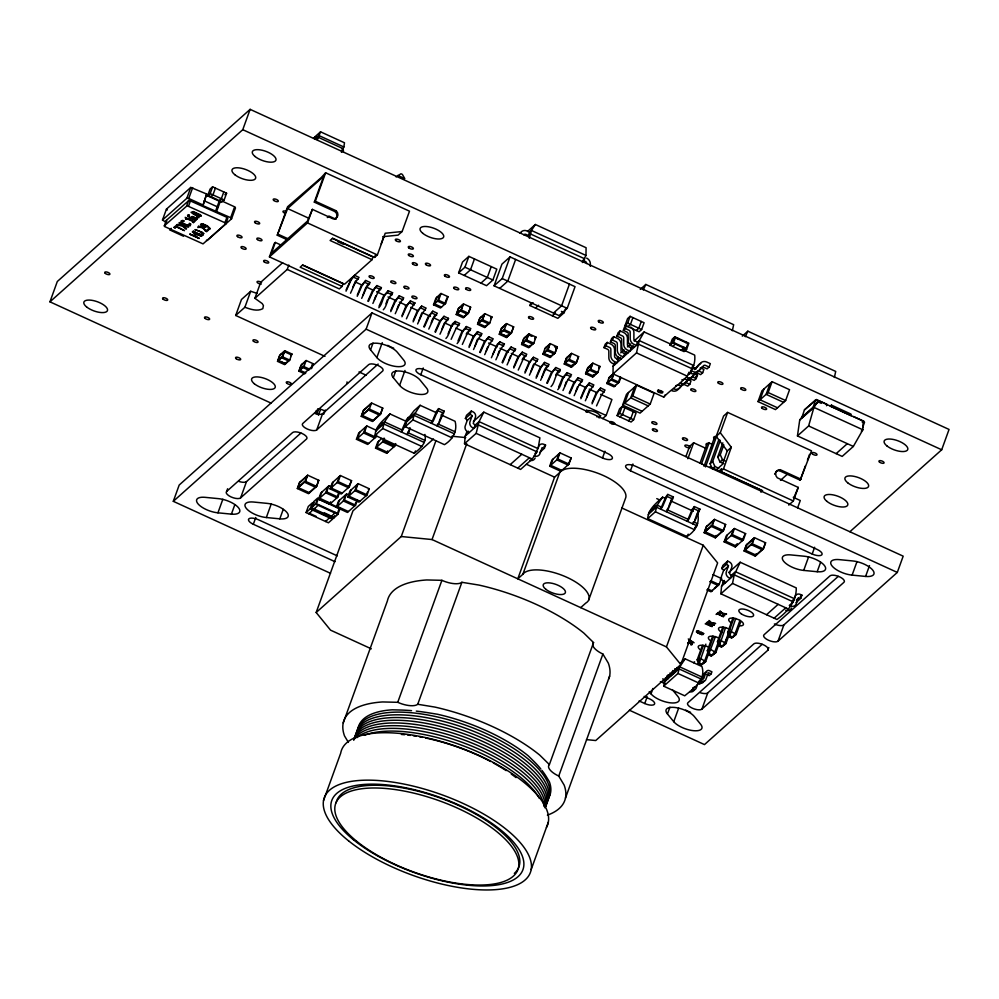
<?xml version="1.0" encoding="UTF-8"?>
<svg xmlns="http://www.w3.org/2000/svg" width="999" height="999" viewBox="0 0 999 999"><rect width="100%" height="100%" fill="white"/><g stroke="black" fill="none" stroke-linecap="round" stroke-linejoin="round"><path stroke-width="1.5" d="M590.359 266.333L590.334 263.274A5.994 5.407 48.2 0 0 587.112 258.354L586.65 258.117M201.124 215.934L200.037 214.51M582.342 262.537L585.963 255.432L586.088 247.727L535.352 224.488L527.522 231.481M614.348 362.774L613.124 366.158L612.999 373.876L663.736 397.115C675.287 384.715 696.952 375.262 694.692 355.107L683.466 349.975M185.727 218.294L186.326 219.28L186.95 218.719L193.182 221.591M703.671 633.503L703.109 634.452M187.7 216.134L188.012 214.71L189.448 215.185M826.535 405.719L827.022 404.37L816.533 399.563L815.596 399.925L804.432 409.89L801.71 418.044L812.874 408.067L818.456 400.649L863.186 421.141L862.849 429.782L853.346 446.441L842.182 456.406L797.452 435.926L799.712 420.055L802.884 415.696M812.874 408.067L815.596 399.925M210.252 228.609L207.205 225.687L201.336 223.913M465.209 436.126L477.909 424.787L536.925 451.81L532.242 459.041L520.604 469.418L464.523 443.731L465.209 436.126L466.358 432.942L468.344 431.168M728.546 572.614L740.172 562.237L796.265 587.924C796.515 601.523 787.374 611.975 776.96 619.492L720.878 593.806L721.565 586.201L724.175 580.419M424.95 434.44C427.01 442.744 420.142 448.776 414.273 453.284L375.075 435.339C375.337 426.086 383.816 419.792 389.947 413.923L406.718 421.603M441.108 414.897L455.094 421.303C457.704 431.068 452.684 439.622 444.468 444.667L405.269 426.71L405.831 422.552L413.948 415.309L420.142 405.294L436.913 412.974M697.552 513.174C700.174 522.939 695.154 531.505 686.937 536.538L647.727 518.593C648.001 509.34 656.468 503.046 662.612 497.165L665.409 498.451M680.556 662.986L685.177 658.865L701.947 666.545C706.206 680.257 693.706 688.311 684.727 695.804L663.698 686.176L664.997 679.982M341.408 152.273L343.868 146.978L344.48 142.782L320.554 131.818L314.785 136.95M209.166 227.972C207.53 228.746 209.49 229.857 210.252 228.596M620.866 377.397L619.093 382.28L614.023 386.813L606.893 383.541L609.103 377.447L636.488 352.897L639.21 340.572L644.155 331.968L670.829 344.18M464.523 443.731L476.161 433.354L479.058 421.615L483.828 412.162L539.91 437.849L538.074 448.638L479.058 421.615L475.087 425.149L473.938 428.334L472.29 427.535A4.908 4.421 48.2 0 1 469.842 422.152L472.165 415.634L470.142 414.235L465.384 418.494L467.407 419.892L465.084 426.411A4.908 4.421 48.2 0 0 467.532 431.793L469.18 432.579M529.32 238.249L531.443 230.469L535.352 224.488M720.878 593.806L732.504 583.428L734.253 574.862L740.172 562.237M732.329 330.731L733.666 324.687L645.816 284.453L640.259 289.41M834.377 377.472L835.713 371.428L747.851 331.193L742.294 336.151M375.075 435.339L382.704 428.521L384.49 421.903L389.947 413.923M405.269 426.71L412.899 419.892L413.948 415.309L454.483 433.878M647.727 518.593L655.369 511.775L657.142 505.144L662.612 497.165M663.698 686.176L677.934 673.463L679.707 666.845L685.177 658.865M317.332 139.798L320.554 131.818M797.452 435.926L808.616 425.961L813.923 407.38L818.456 400.649L817.332 403.234M721.565 586.201L734.253 574.862L793.268 601.885L789.297 605.431L790.983 606.168A4.908 4.421 48.2 0 0 796.066 604.233L798.451 597.739L800.773 598.326L801.922 595.154L800.299 594.405A4.321 3.896 48.2 0 0 794.942 596.89L792.969 602.322L791.695 602.809M341.983 151.523L341.271 150.512M343.406 152.11L343.331 149.95L341.908 148.726M271.116 403.134L49.95 301.835L57.305 281.506L250.125 109.353L949.05 429.445L941.695 449.775L849.924 531.705M166.171 222.402L162.487 220.03L166.421 209.178L190.772 187.437L206.656 194.018L202.922 205.644L230.682 217.67L234.615 206.83L222.028 201.061M164.335 225.824L166.296 220.404L189.073 200.324L227.248 217.495L227.847 218.269L225.799 223.826L203.034 243.881L164.598 226.536L164.335 225.824L187.1 205.744L224.937 222.727L225.799 223.826M162.487 220.03L186.85 198.277L190.772 187.437M186.85 198.277L188.749 198.464L192.682 187.625M186.663 205.881L188.624 200.462M188.574 206.069L190.534 200.649M202.922 205.644L206.656 194.018M207.63 195.854L210.077 189.086L212.612 186.813L226.598 193.219L224.138 200L221.603 202.26L207.63 195.854L210.165 193.594L212.612 186.813M215.409 188.099L212.962 194.867L210.414 197.14M49.95 301.835L242.769 129.683L250.125 109.353M215.497 211.401L219.43 200.562L220.629 200.424M216.708 211.264L220.142 201.786M223.801 191.933L221.341 198.714L218.806 200.974M224.937 222.727L226.91 217.307M206.456 240.247L207.218 240.509L231.581 218.769L235.502 207.917L234.615 206.83M324.975 356.356L235.689 315.459L241.471 299.488L250.674 291.271L257.03 293.356M330.532 573.326L173.302 501.323L179.183 485.052L372.003 312.899L903.183 556.168L897.302 572.427L704.482 744.592L629.407 710.214M235.689 315.459L244.892 307.255L250.674 291.271M302.51 265.122L343.082 283.704L342.095 286.413L339.31 288.911L269.418 256.893L274.325 243.344L275.337 242.445L280.931 245.005M287.05 239.698L277.272 235.215L287.575 206.756L321.079 177.747L325.624 172.777L409.503 211.189L402.135 231.518L398.077 235.14L382.692 236.713M244.892 307.255C250.437 309.265 257.218 311.7 262.812 308.691L263.424 305.544L262.2 303.559L254.907 298.301L260.689 282.33L282.63 262.737M275.337 242.445L271.416 253.284L307.442 221.116L312.375 209.365L333.354 218.968A5.045 4.545 48.2 0 0 336.288 210.839L315.322 201.236L314.31 202.135L335.277 211.738L336.288 210.839M277.272 235.215L287.6 208.554L323.626 176.386L314.31 202.135M314.96 139.061L316.071 138.973L318.681 135.439L343.868 146.978M254.907 298.301L287.237 269.43L288.823 265.072M269.418 256.893L307.48 222.914L312.375 209.365M315.322 201.236L325.624 172.777M217.932 512.812L231.406 514.135A15.659 6.119 19.9 0 0 238.436 507.667A15.659 6.119 19.9 0 0 218.606 498.663L204.882 497.315A15.659 6.119 19.9 0 0 198.039 503.871A15.659 6.119 19.9 0 0 217.932 512.812L222.839 499.263M226.623 491.471L292.595 432.567A7.83 3.059 19.9 0 1 302.11 433.504A7.83 3.059 19.9 0 1 306.568 438.973L240.609 497.877A7.83 3.059 19.9 0 1 231.081 496.94A7.83 3.059 19.9 0 1 226.623 491.471L227.61 488.761M277.51 361.351L279.708 355.257L284.79 350.724L291.92 353.996L289.71 360.09L284.628 364.623L277.51 361.351L282.58 356.83L284.79 350.724M278.771 359.777L278.521 360.452L285.652 363.711L285.889 363.037M280.482 355.032L280.731 354.345M281.805 357.055L281.568 357.729L288.699 361.001L288.936 360.314M283.529 352.31L283.766 351.636M284.29 351.636L282.567 356.368L278.009 360.452L279.72 355.706L284.29 351.636L290.234 354.345M231.406 514.135L234.84 504.645M240.609 497.877L246.491 481.605L300.886 433.042M304.82 373.863L298.876 371.141L301.086 365.047L306.156 360.514L313.286 363.773L311.526 368.656M300.137 369.555L299.887 370.242L305.831 372.964M301.86 364.822L302.098 364.136M303.184 366.845L302.934 367.52L308.878 370.242M304.895 362.1L305.145 361.426M298.876 371.141L303.946 366.608L306.156 360.514M335.04 561.688L253.334 524.263L255.794 517.494M266.333 517.519L279.807 518.843A15.659 6.119 19.9 0 0 286.838 512.362A15.659 6.119 19.9 0 0 267.008 503.359L253.284 502.01A15.659 6.119 19.9 0 0 246.441 508.566A15.659 6.119 19.9 0 0 266.333 517.519L271.241 503.958M346.041 291.171L350.811 280.607L354.57 275.337L359.041 277.385L355.282 282.655L350.512 293.219M352.897 287.038L355.669 280.844M316.046 413.574L317.62 409.24M342.095 286.413L300.162 267.208L302.697 264.947L344.643 284.153L372.04 259.69L373.014 256.98L332.442 238.399M317.045 413.648L318.619 409.315M357.217 296.291L361.988 285.726L365.746 280.457L370.217 282.505L366.458 287.774L361.688 298.339M279.807 518.843L283.241 509.353M372.04 259.69L330.107 240.484L332.642 238.212L374.575 257.417L375.562 254.708M318.431 415.284L320.517 409.503M381.143 243.893L383.703 236.825M374.575 257.417L377.372 254.932L385.214 233.242L402.135 231.518M363.074 294.942L365.584 287.987M316.72 429.92L382.679 371.016A7.83 3.059 19.9 0 0 378.221 365.547A7.83 3.059 19.9 0 0 368.706 364.61L302.734 423.514A7.83 3.059 19.9 0 0 307.192 428.983A7.83 3.059 19.9 0 0 316.72 429.92L322.602 413.648L378.146 364.048M323.664 414.323L325.237 409.99M297.327 488.548L299.538 482.455L307.655 475.199L318.831 480.319L316.621 486.426L308.504 493.668L297.327 488.548L305.444 481.306L307.655 475.199M298.589 486.963L298.339 487.649L309.528 492.769L309.765 492.082M300.299 482.217L300.549 481.543M304.67 481.53L304.433 482.205L315.609 487.325L315.859 486.65M306.393 476.785L306.631 476.111M368.406 301.411L373.176 290.846L376.935 285.577L381.406 287.625L377.647 292.894L372.877 303.459M374.25 300.062L375.761 295.891M173.302 501.323L366.109 329.158L372.003 312.899M306.081 512.562L308.291 506.468L312.35 502.834L310.14 508.941L306.081 512.562L328.446 522.802L332.505 519.18L333.391 516.745M317.907 482.417L316.621 485.976L309.003 492.769M378.833 307.742C383.092 303.459 382.23 296.141 387.387 292.695L388.112 290.697L392.582 292.744L391.858 294.742C386.713 298.189 387.562 305.507 383.304 309.79M385.939 303.796L387.45 299.625M312.862 506.193L314.148 502.634M370.554 349.837A15.659 6.119 19.9 0 1 377.397 343.269A15.659 6.119 19.9 0 1 397.29 352.21L403.708 360.09A15.659 6.119 19.9 0 1 396.678 366.571A15.659 6.119 19.9 0 1 376.848 357.567L370.554 349.837L373.014 343.057M313.187 509.54L308.878 513.848L309.128 513.161L316.121 516.371M340.122 508.254L337.912 514.36L333.853 517.981L311.488 507.742L315.547 504.108L317.757 498.014L313.698 501.635L311.089 508.578L332.055 518.181M314.535 508.341L314.285 509.015L318.594 504.72M339.198 493.344L337.874 497.002L329.757 504.245L318.581 499.125L320.791 493.031L328.908 485.776L331.705 487.062M321.803 492.12L319.593 498.226L330.769 503.346M320.304 499.975L320.554 499.3M327.884 486.688L325.686 492.782L336.863 497.902L338.636 493.031M318.581 499.125L326.698 491.883L328.908 485.776M376.848 357.567L382.255 342.657M390.771 311.651L395.542 301.086L399.3 295.816L403.771 297.864L400.012 303.134L395.242 313.698M330.057 488.886L332.267 482.779L340.384 475.536L351.561 480.656L349.35 486.75L341.233 494.006L330.057 488.886L338.174 481.63L340.384 475.536M333.279 481.88L331.069 487.974L342.257 493.094M397.127 308.916L398.638 304.745M339.373 476.436L337.163 482.542L348.339 487.662L351.561 480.656M361.226 416.346L363.436 410.252L371.553 402.997L382.742 408.116L380.532 414.223L372.415 421.466L361.226 416.346L369.355 409.091L371.553 402.997M329.757 504.245L330.644 501.81M362.487 414.76L362.25 415.434L373.426 420.567L373.676 419.88M364.21 410.015L364.448 409.34M325.899 520.854L325.662 521.528L329.957 517.22M376.623 434.715L375.736 437.15L367.62 444.405L356.443 439.285L358.653 433.179L366.77 425.936L376.548 430.419M359.665 432.28L357.455 438.374L368.643 443.494M368.581 409.328L368.331 410.002L379.52 415.122L379.757 414.448M370.292 404.583L370.542 403.908M331.306 516.021L331.056 516.695L335.364 512.4M401.948 316.77L406.718 306.206L410.477 300.936L414.947 302.984L411.188 308.254L406.418 318.818M365.746 426.835L363.549 432.942L374.725 438.062L375.612 435.626M339.473 500.299L337.275 506.406L348.451 511.525M337.088 507.654L337.325 506.98L326.149 501.86M356.443 439.285L364.56 432.03L366.77 425.936M333.853 517.981L334.74 515.546M339.173 508.616L337.462 513.361L316.496 503.758L318.206 499.013L347.44 512.425L355.557 505.182L357.317 500.299M345.567 494.867L343.356 500.961L354.545 506.081L355.869 502.422M346.578 493.956L338.461 501.211L336.251 507.305L344.368 500.062L346.578 493.956L349.375 495.242M347.789 497.002L350 490.909L358.117 483.653L369.305 488.773L367.095 494.88L358.978 502.122L347.789 497.002L355.906 489.76L358.117 483.653M351.011 489.997L348.813 496.103L359.99 501.223M393.294 377.647A15.659 6.119 19.9 0 1 400.137 371.079A15.659 6.119 19.9 0 1 420.03 380.02L426.448 387.899A15.659 6.119 19.9 0 1 419.418 394.38A15.659 6.119 19.9 0 1 399.6 385.377L393.294 377.647L395.754 370.866M357.105 484.565L354.895 490.659L366.084 495.779L367.407 492.12M413.136 321.903L417.907 311.326L421.665 306.069L426.136 308.117L422.377 313.374L417.607 323.951M418.993 320.542L421.503 313.599M395.716 443.593L394.83 446.029L386.713 453.284L375.537 448.164L377.734 442.058L381.793 438.436M371.316 648.826L330.557 630.157L316.171 612.499L352.972 510.839L433.454 438.973M378.758 441.158L376.548 447.252L387.724 452.372M399.6 385.377L404.995 370.467M383.966 438.161L382.629 441.82L393.818 446.94L394.705 444.505M375.537 448.164L383.653 440.909L384.528 438.474M433.516 304.795L435.964 298.014L441.034 293.481L448.027 296.691L445.579 303.459L440.497 307.992L433.516 304.795L438.586 300.262L441.034 293.481M436.975 297.115L434.528 303.883L441.521 307.093M424.313 327.023L429.083 316.446L432.842 311.188L437.312 313.236L433.554 318.506L428.783 329.071M440.022 294.393L437.574 301.174L444.555 304.37L446.528 298.951M431.181 322.889L432.679 318.718M386.713 453.284L387.6 450.849M420.779 374.762A7.83 3.059 19.9 0 1 416.333 369.293A7.83 3.059 19.9 0 1 425.861 370.229L607.579 453.459A7.83 3.059 19.9 0 1 612.025 458.916A7.83 3.059 19.9 0 1 602.509 457.979L420.779 374.762L423.239 367.982M458.603 272.877L462.525 262.025L468.868 256.368L496.828 269.168L492.894 280.007L486.55 285.677L458.603 272.877L464.947 267.208L468.868 256.368M401.96 429.907L401.223 431.93L401.91 431.306A3.921 0.749 -65.4 0 0 404.058 427.41L408.429 417.245L406.506 419.592L401.96 429.907L384.49 421.903L376.373 429.145M435.502 332.143L440.272 321.578L444.031 316.308L448.501 318.356L444.742 323.626L439.972 334.19M441.858 329.395L443.369 325.237M409.053 430.207L409.99 427.622M474.463 258.928L470.529 269.767L464.185 275.437M448.064 333.866L452.472 323.876L455.207 321.428L459.677 323.476L455.919 328.746L451.148 339.31M456.206 314.535L458.416 308.429L463.486 303.908L470.616 307.168L468.406 313.261L463.336 317.794L456.206 314.535L461.276 310.002L463.486 303.908M457.467 312.949L457.217 313.624L464.348 316.895L464.597 316.208M459.178 308.204L459.428 307.53M445.929 338.474C450.187 334.19 449.338 326.873 454.483 323.426L455.207 321.428M460.502 310.227L460.264 310.914L467.395 314.173L467.632 313.499L463.836 316.895M462.225 305.482L462.475 304.807M468.394 312.812L470.616 307.168M438.623 408.616L436.538 411.288L431.418 423.314L432.105 422.689A3.921 0.749 -65.4 0 0 434.253 418.781L438.623 408.616L444.218 411.176L439.847 421.353A3.921 0.749 -65.4 0 1 437.687 425.249L437.013 425.874L437.749 423.838L455.219 431.843M457.117 343.594C461.363 339.31 460.514 331.993 465.671 328.546L466.396 326.548L470.866 328.596L467.107 333.866L462.337 344.43M491.233 266.608L487.312 277.447L480.969 283.117M441.583 415.134L439.023 422.127M477.534 324.3L479.745 318.206L484.815 313.674L491.945 316.933L489.735 323.039L484.665 327.572L477.534 324.3L482.604 319.767L484.815 313.674M316.171 612.499L401.261 536.525L435.951 440.671M478.796 322.714L478.546 323.401L485.676 326.661L485.926 325.986M480.507 317.969L480.756 317.295M494.08 285.826L501.935 264.136L510.052 256.893L575.049 286.663L567.195 308.341L559.078 315.597L494.08 285.826L502.197 278.571L510.052 256.893M469.043 347.502L473.813 336.938L477.572 331.668L482.042 333.716L478.284 338.986L473.526 349.55M481.843 320.005L481.593 320.679L488.723 323.938L488.973 323.264M483.553 315.259L483.803 314.573M474.9 346.154L477.422 339.21M343.219 722.926L387.387 600.948A117.445 45.892 19.9 0 1 426.735 579.957L441.895 580.319A16.721 6.531 19.9 0 0 461.888 582.292L479.033 585.089A117.445 45.892 19.9 0 1 583.878 633.116L593.556 642.582L549.388 764.572A16.721 6.531 19.9 0 0 558.741 776.048L564.16 785.102A117.445 45.892 19.9 0 1 547.39 815.134M515.634 259.453L507.792 281.131L499.675 288.386M480.232 352.622L485.002 342.058L488.761 336.788L493.231 338.836L489.473 344.106L484.702 354.67M486.088 351.273L487.587 347.103M323.526 800.586L340.709 753.146A109.615 42.832 19.9 0 1 458.816 747.24A109.615 42.832 19.9 0 1 546.478 827.384M523.826 234.827A2.085 1.873 48.2 0 1 526.023 234.428L528.371 235.502L529.595 232.118L531.443 230.469L585.963 255.432M465.384 418.494L466.533 415.309L471.303 411.064L472.914 411.8A4.321 3.896 48.2 0 1 475.212 417.794L473.226 423.389L475.087 425.149M470.142 414.235L471.303 411.064M499.25 334.253L501.461 328.147L506.543 323.626L513.673 326.885L511.463 332.979L506.381 337.512L499.25 334.253L504.333 329.72L506.543 323.626M492.794 354.345L497.202 344.355L499.937 341.908L504.408 343.968L500.649 349.225L495.891 359.802M500.511 332.667L500.274 333.341L507.405 336.613L507.642 335.926M502.235 327.922L502.485 327.247M503.558 329.945L503.321 330.632L510.439 333.891L510.689 333.216M505.282 325.199L505.519 324.525M491.408 357.742L496.178 347.177L499.937 341.908M497.764 355.007L499.275 350.836M401.261 536.525L432.03 539.547L466.733 443.706M506.381 337.512L507.267 335.077M513.174 327.784L511.451 332.53L506.88 336.613L503.321 334.977M502.597 362.874L507.367 352.297L511.126 347.04L515.596 349.088L511.838 354.345L507.067 364.922M508.953 360.127L510.464 355.956M565.659 308.591L564.185 312.662L557.842 318.331L529.895 305.519L530.869 302.809M521.578 344.48L523.788 338.374L528.858 333.841L535.988 337.113L533.778 343.206L528.708 347.739L521.578 344.48L526.648 339.947L528.858 333.841M524.45 344.655L522.077 343.569L523.801 338.823L528.359 334.752L531.93 336.376M522.839 342.894L522.589 343.569L529.72 346.828L529.97 346.154M524.562 338.149L524.8 337.475M525.886 340.172L525.636 340.846L532.767 344.118L533.016 343.444M527.597 335.427L527.847 334.752M528.359 334.752L526.648 339.498L522.077 343.569M513.773 367.994L518.543 357.43L522.302 352.16L526.785 354.208L523.026 359.478L518.256 370.042M348.389 742.394L344.518 735.926A117.445 45.892 19.9 0 1 382.58 701.947L397.739 702.309L441.895 580.319M524.962 373.114L529.732 362.55L533.491 357.28L537.962 359.328L534.203 364.598L529.433 375.162M530.819 371.765L533.329 364.81M542.907 354.245L545.117 348.139L550.187 343.619L557.317 346.878L555.119 352.984L550.037 357.505L542.907 354.245L547.989 349.712L550.187 343.619M544.168 352.659L543.931 353.334L551.061 356.606L551.298 355.931M545.891 347.914L546.128 347.24M569.455 284.103L561.6 305.781L553.483 313.037M397.739 702.309A16.721 6.531 19.9 0 0 417.732 704.27L461.888 582.292M547.215 349.937L546.965 350.624L554.095 353.883L554.345 353.209M548.938 345.192L549.175 344.518M536.138 378.234L540.909 367.669L544.667 362.4L549.15 364.448L545.392 369.717L540.621 380.282M541.995 376.885L544.517 369.93M554.445 346.69L556.818 347.789L555.107 352.522L550.536 356.606L546.977 354.97M547.327 383.354L552.097 372.789L555.856 367.52L560.327 369.568L559.602 371.566C554.445 375.012 555.307 382.33 551.048 386.613M564.223 364.011L566.433 357.904L571.515 353.371L578.633 356.643L576.435 362.737L571.353 367.27L564.223 364.011L569.305 359.478L571.515 353.371M565.484 362.425L565.247 363.099L572.377 366.371L572.614 365.684M567.207 357.679L567.457 357.005M568.531 359.702L568.294 360.377L575.412 363.648L575.661 362.974M570.254 354.957L570.491 354.283M557.754 389.685C562.012 385.402 561.163 378.084 566.321 374.637L567.032 372.639L571.515 374.687L567.757 379.957L562.986 390.522M564.872 385.739L566.371 381.568M571.353 367.27L572.24 364.835M539.66 452.51L544.418 448.251L545.566 445.079L543.956 444.33A4.321 3.896 48.2 0 0 538.586 446.828L535.939 452.759M578.146 357.542L576.423 362.287L571.853 366.371M569.692 393.594L574.462 383.029L578.221 377.759L582.692 379.807L578.933 385.077L574.163 395.641M576.048 390.859L577.559 386.688M549.675 466.208L551.885 460.114L560.002 452.859L571.178 457.992L568.968 464.085L560.851 471.328L549.675 466.208L557.792 458.966L560.002 452.859M552.897 459.203L550.686 465.309L561.875 470.429M585.564 373.776L587.762 367.682L592.844 363.149L599.974 366.408L597.764 372.515L592.694 377.048L585.564 373.776L590.634 369.243L592.844 363.149M586.825 372.19L586.575 372.864L593.706 376.136L593.943 375.462M588.536 367.445L588.786 366.77M558.978 453.771L556.78 459.865L567.956 464.985L571.178 457.992M589.86 369.48L589.622 370.154L596.753 373.414M591.583 364.735L591.833 364.048M559.665 472.639L554.582 477.16L517.794 578.821L522.864 574.288L559.665 472.639A35.427 13.849 19.9 0 1 599.288 473.801A35.427 13.849 19.9 0 1 625.449 498.451L588.661 600.112M580.881 398.726L585.639 388.149L589.398 382.892L593.881 384.94L590.122 390.197L585.352 400.774M592.694 377.048L593.568 374.6M614.972 364.51L612.075 363.161A5.994 5.407 48.2 0 1 608.853 358.229L608.816 351.036A2.06 1.861 48.2 0 0 607.704 349.35L603.97 347.627L605.207 344.23L607.23 342.42L610.789 344.043A5.982 5.382 48.2 0 1 614.572 349.8L614.56 356.231A2.085 1.873 48.2 0 0 615.884 358.229L618.231 359.315L620.441 357.342M586.725 397.365L589.248 390.422M603.97 347.627L606.006 345.816L607.23 342.42M621.415 358.753L618.518 357.405A5.994 5.407 48.2 0 1 615.297 352.485L615.259 345.279A2.06 1.861 48.2 0 0 614.16 343.594L610.426 341.87L611.65 338.486L613.673 336.663L617.232 338.299A5.982 5.382 48.2 0 1 621.016 344.043L621.003 350.474A2.085 1.873 48.2 0 0 622.327 352.485L624.675 353.559L626.885 351.586M610.426 341.87L612.449 340.06L613.673 336.663M627.859 353.009L624.974 351.648A5.994 5.407 48.2 0 1 621.74 346.728L621.703 339.523A2.06 1.861 48.2 0 0 620.604 337.837L616.87 336.114L618.094 332.729L620.117 330.919L623.676 332.542A5.982 5.382 48.2 0 1 627.459 338.286L627.447 344.717A2.085 1.873 48.2 0 0 628.771 346.728L631.118 347.802L633.329 345.829M616.87 336.114L618.893 334.303L620.117 330.919M592.057 403.846L596.828 393.269L600.586 388.012L605.057 390.06L601.298 395.329L596.528 405.894M623.314 330.357L624.537 326.973L626.56 325.162L625.337 328.546L623.314 330.357L627.047 332.093A2.06 1.861 48.2 0 1 628.146 333.766L628.184 340.971A5.994 5.407 48.2 0 0 631.418 345.904L634.303 347.252M625.124 325.374L627.572 318.594L630.107 316.333L644.093 322.739L641.633 329.508L639.098 331.78L625.124 325.374L627.659 323.114L630.107 316.333M608.154 381.968L607.904 382.642L615.034 385.901L615.284 385.227L614.522 385.901M609.865 377.222L610.114 376.536M632.904 317.607L630.456 324.388L627.909 326.661M618.231 359.315L617.007 362.699L614.11 361.351A5.994 5.407 48.2 0 1 610.889 356.418L610.851 349.225A2.06 1.861 48.2 0 0 609.74 347.54L606.006 345.816M611.201 379.245L610.951 379.92L618.081 383.191L620.292 377.085M612.911 374.5L613.161 373.826M606.893 383.541L611.962 379.021L613.736 374.138M624.675 353.559L623.451 356.943L620.554 355.594A5.994 5.407 48.2 0 1 617.332 350.674L617.295 343.469A2.06 1.861 48.2 0 0 616.183 341.783L612.449 340.06M602.672 418.581L606.143 415.484L611.925 399.513L600.586 394.318M631.118 347.802L629.894 351.186L626.997 349.837A5.994 5.407 48.2 0 1 623.776 344.917L623.738 337.712A2.06 1.861 48.2 0 0 622.627 336.026L618.893 334.303M641.296 321.453L638.836 328.234L636.301 330.494M693.731 365.547L639.21 340.572L637.562 342.045L636.338 345.442L633.441 344.081A5.994 5.407 48.2 0 1 630.219 339.161L630.182 331.955A2.06 1.861 48.2 0 0 629.07 330.282L625.337 328.546M617.107 415.609L619.567 408.828L622.102 406.568L636.076 412.974L633.628 419.742L631.093 422.015L617.107 415.609L619.642 413.349L622.102 406.568M602.509 457.979L604.957 451.211M622.602 405.119L626.523 394.268L636.675 385.214L654.145 393.206L650.224 404.058L640.072 413.111L622.602 405.119L632.754 396.054L636.675 385.214M628.558 392.457L624.625 403.296L642.107 411.301M624.899 407.854L622.439 414.622L619.904 416.895M634.64 387.025L630.719 397.864L648.189 405.869M633.279 411.688L630.831 418.469L628.296 420.729M670.067 345.204L672.277 339.111L674.862 336.8L688.848 343.194L686.638 349.3L684.053 351.611L670.067 345.204L672.664 342.894L674.862 336.8M671.44 343.656L672.727 340.11M675.699 343.494L672.864 346.491M677.422 338.748L677.659 338.074M630.456 470.791A7.83 3.059 19.9 0 1 626.011 465.322A7.83 3.059 19.9 0 1 635.539 466.258L817.257 549.487A7.83 3.059 19.9 0 1 821.702 554.944A7.83 3.059 19.9 0 1 812.187 554.02L630.456 470.791L632.916 464.011M681.493 349.65L681.256 350.324L684.09 347.34M685.801 342.595L686.051 341.92M671.827 390.684L672.302 390.871A5.994 5.407 48.2 0 0 677.672 389.885L682.167 384.765A2.06 1.861 48.2 0 1 684.003 384.428L687.749 386.126L689.772 384.315L690.996 380.931L687.449 379.295M688.761 378.883A2.06 1.861 48.2 0 1 690.446 378.671L694.193 380.369L696.216 378.559L697.452 375.174L693.893 373.551M695.716 372.877A2.06 1.861 48.2 0 1 696.89 372.914L700.636 374.613L702.659 372.802L703.895 369.418L700.336 367.794M558.741 776.048L602.897 654.058A16.721 6.531 19.9 0 1 592.732 644.068M688.723 372.302L691.633 373.614A5.994 5.407 48.2 0 0 697.002 372.627L701.498 367.495A2.06 1.861 48.2 0 1 703.333 367.17L707.08 368.868L709.103 367.058L710.339 363.661L706.78 362.038A5.982 5.382 48.2 0 0 700.511 363.174L696.515 367.782A2.085 1.873 48.2 0 1 694.33 368.181L691.982 367.108M667.807 494.418L665.721 497.077L660.601 509.103L661.288 508.479A3.921 0.749 -65.4 0 0 663.436 504.582L667.807 494.418L673.401 496.978L669.03 507.142A3.921 0.749 -65.4 0 1 666.882 511.038L666.196 511.663M531.181 869.542L548.351 822.102M685.913 456.555L689.585 446.391L693.643 442.769L706.231 448.526M668.905 506.081L670.304 502.222M687.861 458.741L693.643 442.769M565.459 798.101L609.615 676.111M699.999 463.236L706.655 444.855L708.353 443.344M701.523 463.798L709.19 442.594M704.033 466.346L714.273 438.062L720.279 432.742L727.647 412.412L811.513 450.824L800.199 480.194L779.232 470.591A5.045 4.545 48.2 0 0 775.861 471.803M711.138 448.476L711.962 446.216M705.544 466.908L716.807 435.789M694.367 506.58L692.282 509.24L687.162 521.266L687.849 520.641A3.921 0.749 -65.4 0 0 689.997 516.745L694.367 506.58L699.962 509.14L695.591 519.305A3.921 0.749 -65.4 0 1 693.431 523.201L692.757 523.826L693.493 521.79L697.689 523.713M711.812 467.532L710.102 463.786L718.805 439.747M710.102 463.786L712.649 461.526L720.329 440.309M697.327 513.099L694.767 520.092M723.825 463.736L719.992 461.975L717.719 456.993L722.839 442.857M717.719 456.993L720.254 454.72L723.838 444.83M720.279 432.742L731.318 447.277L727.26 450.899L722.352 464.448L716.595 469.592M760.926 492.17L762.612 490.659L720.679 471.453L721.665 468.743L719.118 471.004M720.679 471.453L723.463 468.956L731.318 447.277M704.145 532.717L706.355 526.61L714.472 519.368L725.649 524.487L723.451 530.581L715.321 537.837L704.145 532.717L712.262 525.462L714.472 519.368M705.406 531.131L705.157 531.805L716.345 536.925L716.583 536.251M707.117 526.386L707.367 525.711M639.098 700.936L644.73 703.521L647.19 696.74M586.5 739.635L595.741 740.534L680.831 664.56L666.445 646.902L703.246 545.254L621.703 507.904M711.488 525.699L711.251 526.373L722.427 531.493L722.677 530.819M713.211 520.954L713.461 520.267M672.352 689.66L677.859 696.415A15.659 6.119 19.9 0 1 670.829 702.884A15.659 6.119 19.9 0 1 651.011 693.88L652.971 688.461M758.016 401.598L761.937 390.759L772.09 381.693L789.56 389.697L785.639 400.549L775.486 409.602L758.016 401.598L768.156 392.545L772.09 381.693M763.973 388.948L760.039 399.787L777.522 407.792M770.054 383.516L766.133 394.355L783.603 402.36M715.321 537.837L716.208 535.402M725.149 525.387L723.438 530.132L715.821 536.925M675.299 670.791L672.639 674.537L670.791 673.663A3.921 3.534 48.2 0 1 669.992 673.026M702.072 677.085L679.707 666.845L677.459 670.242L675.611 669.367A3.921 3.534 48.2 0 1 674.812 668.731M724.125 541.858L726.323 535.764L734.44 528.508L745.629 533.641L743.418 539.735L735.301 546.977L724.125 541.858L732.242 534.615L734.44 528.508M727.347 534.852L725.137 540.958L736.313 546.078L737.2 543.643M680.831 664.56L717.632 562.912L703.246 545.254M733.428 529.42L731.218 535.514L742.407 540.646L744.168 535.764M667.457 713.96A15.659 6.119 19.9 0 1 674.288 707.404A15.659 6.119 19.9 0 1 694.18 716.345L700.599 724.225A15.659 6.119 19.9 0 1 693.568 730.694A15.659 6.119 19.9 0 1 673.751 721.69L667.457 713.96L669.904 707.18M725.536 582.654L723.875 581.868A4.908 4.421 48.2 0 1 721.428 576.485L723.751 570.042L721.74 568.568L722.889 565.384L727.647 561.138L729.27 561.875A4.321 3.896 48.2 0 1 731.555 567.869L729.595 573.301L730.207 574.65L731.443 575.224L735.414 571.678L794.417 598.713L792.432 600.486M718.331 584.79L718.094 585.464L709.702 581.618M706.793 589.885L710.988 591.808L719.105 584.552L721.315 578.458L712.924 574.612M721.74 568.568L726.498 564.31L727.647 561.138M726.498 564.31L728.521 565.621L726.186 572.227A4.908 4.421 48.2 0 0 728.633 577.609L730.294 578.409L731.443 575.224M735.301 546.977L736.188 544.542M673.751 721.69L678.658 708.141M702.422 645.317L697.202 659.752L698.326 663.873L701.123 665.159L705.706 661.6L708.853 652.934M703.421 645.404L698.726 658.391L699.337 662.974L698.326 663.873M705.856 644.143L699.337 662.974L702.135 664.248L705.706 661.6L700.624 658.578L698.726 658.391L697.202 659.752L698.089 660.851M718.993 643.868L715.858 652.534L711.263 656.093L708.466 654.82L707.342 650.699L712.574 636.251M744.093 551.011L746.303 544.917L754.42 537.662L765.609 542.782L763.398 548.888L755.281 556.131L744.093 551.011L752.21 543.756L754.42 537.662M713.573 636.338L704.819 660.501L701.123 665.159M745.354 549.425L745.104 550.099L756.293 555.232L756.543 554.545M747.077 544.68L747.314 544.005M698.139 682.854L696.116 688.373A3.921 3.534 48.2 0 1 692.045 689.909L691.645 689.76M715.484 636.525L708.466 654.82L708.241 651.785M701.81 680.182L704.145 673.751A2.735 2.473 48.2 0 1 706.78 672.29M751.448 543.993L751.198 544.667L762.387 549.787L762.624 549.113M753.159 539.248L753.408 538.573M722.727 627.185L717.494 641.633L718.618 645.754L721.415 647.04L726.011 643.481L728.621 636.251M718.631 641.333L714.972 651.448L711.263 656.093M723.726 627.272L719.018 640.272L719.63 644.855L718.618 645.754L717.494 641.633L719.018 640.272L720.928 640.459L726.011 643.481L721.415 647.04M725.624 627.459L719.63 644.855L722.427 646.128L725.112 642.382L728.771 632.267M706.78 674.562L709.153 675.649L711.188 673.838L711.925 671.803L709.477 670.679A2.735 2.473 48.2 0 0 706.168 671.927L703.845 678.371A1.561 1.411 48.2 0 1 701.96 679.083L700.561 678.446M755.281 556.131L756.156 553.696M732.866 618.131L727.647 632.567L728.771 636.7L731.568 637.974L736.151 634.415L740.858 621.415M733.865 618.219L729.17 631.218L729.782 635.789L728.771 636.7L727.647 632.567L729.17 631.218L731.068 631.405L736.151 634.415L731.568 637.974M724.487 644.83L727.097 637.612M701.897 709.14L767.856 650.237A7.83 3.059 19.9 0 0 763.411 644.767A7.83 3.059 19.9 0 0 753.883 643.843L687.911 702.734A7.83 3.059 19.9 0 0 692.369 708.204A7.83 3.059 19.9 0 0 701.897 709.14L707.779 692.869L762.175 644.305M735.776 618.406L729.782 635.789L732.579 637.075L735.264 633.316L739.972 620.317M765.109 543.693L763.386 548.426L755.781 555.232M734.627 635.776L736.201 631.443M793.818 497.814L798.263 487.412L777.297 477.809A5.045 4.545 48.2 0 1 780.244 469.68L801.21 479.283M800.199 480.194L805.381 465.884M807.442 460.164L809.515 454.433M788.748 505.094L793.356 500.974L798.263 487.412M797.639 507.804L800.274 500.511L793.281 497.315M767.856 650.237L768.843 647.527M778.009 641.183L843.968 582.28A7.83 3.059 19.9 0 0 839.522 576.81A7.83 3.059 19.9 0 0 829.994 575.874L764.023 634.777A7.83 3.059 19.9 0 0 768.481 640.247A7.83 3.059 19.9 0 0 778.009 641.183L783.89 624.912L838.286 576.348M803.708 570.404L817.182 571.728A15.659 6.119 19.9 0 0 824.212 565.259A15.659 6.119 19.9 0 0 804.395 556.243L790.659 554.895A15.659 6.119 19.9 0 0 783.815 561.463A15.659 6.119 19.9 0 0 803.708 570.404L808.616 556.855M812.187 554.02L814.635 547.24M862.724 427.297L864.522 422.327L864.06 421.328L853.583 416.533M817.182 571.728L820.616 562.237M852.11 575.112L865.584 576.435A15.659 6.119 19.9 0 0 872.614 569.954A15.659 6.119 19.9 0 0 852.796 560.951L839.06 559.602A15.659 6.119 19.9 0 0 832.217 566.158A15.659 6.119 19.9 0 0 852.11 575.112L857.017 561.55M865.584 576.435L869.505 565.584M406.531 420.591L414.048 410.726L420.142 405.294M409.79 429.582L409.652 429.97A3.921 0.749 -65.4 0 1 407.492 433.866L406.818 434.49M668.431 507.367L667.844 508.616M192.183 217.195C190.085 218.956 198.064 220.404 195.392 218.144M670.891 500.611L671.64 499.025M313.549 138.436L314.935 136.95L316.72 137.188M535.152 457.979L534.964 458.416A4.908 4.421 48.2 0 1 529.87 460.339M694.243 689.822L694.08 690.184A3.921 3.534 48.2 0 1 690.009 691.72L689.61 691.57M703.883 681.206L703.721 681.58A3.921 3.534 48.2 0 1 699.65 683.116L699.263 682.966M791.508 608.054L791.308 608.491A4.908 4.421 48.2 0 1 786.213 610.414L785.738 610.227M688.174 643.668L689.672 643.019M643.269 289.947L645.816 284.453M745.316 336.688L747.851 331.193M442.132 413.848L442.607 412.949M697.876 511.8L698.351 510.901M408.653 431.118L408.054 432.005M414.273 453.284L415.534 450.924M686.937 536.538L688.199 534.178M188.886 225.175L189.76 224.525L189.335 223.464M166.296 220.404L166.845 221.316M230.682 217.67L231.581 218.769M671.79 498.738L672.252 498.051M351.823 277.772L346.154 289.797M357.342 294.917L361.114 285.939L365.746 280.457M366.221 286.975L367.482 284.952M367.882 301.049L372.302 291.059L376.935 285.577M377.397 292.095L381.406 287.625M379.071 306.181L383.479 296.191L388.112 290.697M390.884 310.277L394.667 301.311L399.3 295.816M402.073 315.409L405.844 306.431L410.477 300.936M413.249 320.529L417.033 311.551L421.665 306.069M423.801 326.661L428.209 316.671L432.842 311.188M434.577 315.672L433.316 317.707L440.422 320.966M434.99 331.78L439.398 321.79L444.031 316.308M443.868 323.838L448.501 318.356M457.979 341.009L461.763 332.03L466.396 326.548M466.233 334.091L467.495 332.055M469.168 346.129L472.939 337.163L477.572 331.668M479.72 352.272L484.128 342.282L488.761 336.788M502.085 362.512L506.493 352.522L511.126 347.04M513.898 366.621L517.669 357.642L522.302 352.16M522.152 359.69L524.038 356.643M525.074 371.74L528.858 362.762L533.491 357.28M536.263 376.86L540.034 367.882L544.667 362.4M545.142 368.918L546.403 366.895M546.815 383.004L551.223 373.014L555.856 367.52M555.694 375.062L557.592 372.015M558.628 387.1L562.4 378.134L567.032 372.639M569.18 393.244L573.588 383.254L578.221 377.759M580.993 397.352L584.765 388.374L589.398 382.892M592.17 402.472L595.953 393.494L600.586 388.012M616.745 359.066L618.344 356.593M663.736 397.115L665.297 394.717M201.124 215.921L198.926 216.383L193.868 214.385M697.252 631.468L697.702 632.579M443.069 412.262L444.218 411.176M667.582 509.015L666.932 509.627L687.899 519.23M698.813 510.214L699.962 509.14M689.048 374.2L691.033 371.89M694.492 369.593L698.476 364.985A5.982 5.382 48.2 0 1 700.786 363.524M683.004 384.29L679.695 388.074A5.994 5.407 48.2 0 1 674.325 389.061L673.863 388.873M688.423 379.195L684.115 384.128A5.994 5.407 48.2 0 1 678.746 385.127L678.271 384.94M689.447 378.534L686.138 382.317A5.994 5.407 48.2 0 1 680.769 383.304L680.307 383.117M520.991 232.13L521.316 231.805A5.994 5.407 48.2 0 1 526.685 230.819L529.595 232.118M695.054 373.251L690.559 378.384A5.994 5.407 48.2 0 1 685.189 379.37L684.715 379.183M171.266 228.321L169.568 229.832L183.541 236.239M177.859 225.462L176.761 224.962L177.872 225.449L176.723 226.473L184.478 230.632L176.286 226.86L175.15 227.884L174.038 227.385L177.322 224.45L181.793 225.399L178.958 222.989L179.445 222.552L182.967 225.612L188.749 226.823L183.679 226.323L186.563 228.771L186.076 229.208L182.505 226.099L176.811 224.912M185.714 218.306L185.227 217.345L193.606 221.204L195.155 221.104L193.519 222.565L192.57 222.14L193.182 221.578M224.9 194.73L226.598 193.219M201.598 236.214L196.591 234.528L195.03 235.926L199.138 238.411L189.835 234.153L193.931 235.427L195.492 234.016L192.295 231.943L201.586 236.226M316.071 138.973L318.044 137.213L343.231 148.751M327.31 217.57L328.996 216.059L336.039 219.293M396.103 176.91L400.961 173.751L402.36 174.4L404.782 178.596L397.789 175.399M291.92 353.996L290.659 355.569L291.421 354.895M289.698 359.64L285.127 363.711L281.568 362.088M305.657 361.413L301.099 365.497L299.375 370.242L303.946 366.158M390.759 294.38L392.582 292.744M312.275 364.685L313.286 363.773M312.025 365.359L312.787 364.685M413.124 304.62L414.947 302.984M447.015 297.59L448.027 296.691M528.371 235.502L530.219 233.853L584.74 258.816L582.991 260.389L585.339 261.463A2.085 1.873 48.2 0 1 586.65 263.474M371.054 403.896L363.449 410.701L361.725 415.447L369.343 408.641M382.742 408.116L380.519 413.761L372.914 420.567M490.934 317.844L491.945 316.933M490.684 318.519L491.446 317.844M485.164 326.661L489.722 322.59M381.456 423.401L382.342 422.602M317.819 481.231L318.831 480.319M375.636 431.181L383.753 423.938L424.288 442.495M506.043 324.525L501.473 328.609L499.75 333.341L504.32 329.27M529.895 305.519L533.066 302.685M406.568 420.517L414.685 413.274L432.155 421.278M512.649 327.797L513.673 326.885M535.476 308.079L538.648 305.244M502.584 345.592L504.408 343.968M552.26 315.759L555.432 312.937M513.773 350.711L515.596 349.088M534.977 338.012L535.988 337.113M534.727 338.698L535.489 338.012M368.294 489.685L369.305 488.773M529.208 346.84L533.778 342.757M545.129 348.601L549.7 344.518L547.976 349.263L543.406 353.334M467.207 420.442L471.965 416.196M473.364 421.503L483.828 412.162M557.317 346.878L556.056 348.464L556.818 347.789M571.016 354.283L566.445 358.354L564.722 363.099L569.293 359.028M558.503 371.203L560.327 369.568M577.622 357.555L578.633 356.643M598.95 367.32L599.974 366.408M598.713 367.994L599.475 367.32M593.181 376.136L597.752 372.065M620.741 352.872L624.088 349.887M627.434 346.903L630.781 343.918M634.128 340.934L644.155 331.968M613.124 366.158L637.986 343.968L692.507 368.931L690.746 370.492L693.656 371.803A5.994 5.407 48.2 0 0 699.025 370.816L703.521 365.684A2.06 1.861 48.2 0 1 705.369 365.359L709.103 367.058M510.177 464.647L521.815 454.258M609.103 377.897L613.673 373.826L611.95 378.559L607.392 382.642M517.769 468.119L529.408 457.742M534.94 453.583L536.925 451.81M543.98 446.491L545.566 445.079M683.591 350.612L685.326 349.063M695.416 376.985L697.452 375.174M727.647 412.412L723.588 416.034L716.221 436.363L727.26 450.899M654.108 506.643L654.994 505.856M649.025 512.4L657.142 505.144L661.338 507.067M648.289 514.435L656.405 507.18L696.952 525.749L694.63 527.822M672.514 497.764L673.401 496.978M712.374 468.781L714.909 466.508L718.756 468.269M719.992 461.975L722.527 459.715L725.087 460.889M580.694 607.629L585.764 603.096A35.427 13.849 19.9 0 0 566.995 577.372A35.427 13.849 19.9 0 0 522.864 574.288M816.533 399.563L804.432 409.89M801.735 417.345L812.899 407.38M799.712 420.055L813.923 407.38L862.849 429.782L861.325 431.143M779.232 470.591L780.244 469.68M724.637 525.399L725.649 524.487M780.469 480.382L787.437 474.15M862.174 422.053L863.186 421.141M744.617 534.54L745.629 533.641M836.138 453.646L847.302 443.681M723.551 570.516L728.321 566.271M720.304 579.37L721.315 578.458M711.488 590.909L712.25 590.222L712 590.896L707.804 588.985M714.273 588.411L719.093 584.103M764.585 543.693L765.609 542.782M722.714 583.016L724.7 581.243M718.818 613.049L718.006 613.786L723.538 616.758L717.682 614.06L716.096 614.422L718.431 612.337L721.615 613.011L719.942 610.988L722.464 613.174L726.585 614.023L722.964 613.673L724.687 615.734L722.127 613.511L718.056 612.674L718.818 613.061M698.913 631.168L697.514 630.706A4.77 1.861 19.9 0 0 696.515 631.093L696.59 632.255M699.862 632.729L700.749 631.942L703.671 633.516M709.577 625.399L714.085 624.937L712.025 623.189L715.634 623.551L711.5 622.689L708.99 620.504L710.664 622.552L707.105 622.19L711.176 623.039L713.736 625.262M666.52 678.621L670.279 675.262M664.26 682.017L678.97 668.88L701.348 679.12L698.801 681.38M693.556 662.712L694.58 661.8M707.342 650.699L708.865 649.338L710.776 649.525L715.858 652.534L712.287 655.194L709.49 653.908L708.865 649.338M766.533 614.722L778.159 604.333M699.512 684.253L701.548 682.442M774.125 618.194L785.751 607.817M796.353 599.999L798.251 598.301M800.336 596.565L801.922 595.154M796.003 602.584L800.773 598.326M198.389 226.298L197.814 227.522C199.525 226.985 203.571 226.998 205.369 231.081L206.681 231.681L208.766 229.807L207.705 229.32L206.031 230.806L202.647 227.26L198.714 226.199M202.06 232.292L194.93 229.608C208.179 233.666 201.386 237.025 193.381 230.969L192.932 231.381C194.493 231.431 203.309 237.999 203.696 233.441M190.197 225.662L190.846 224.088L189.373 223.414M687.799 642.769L688.773 642.469A1.848 0.724 19.9 0 1 690.059 642.744L692.17 644.13M189.111 215.247L188.624 215.647A2.61 1.024 19.9 0 0 188.886 216.408L190.896 217.757L192.17 216.483L196.141 217.932A3.322 1.299 19.9 0 1 197.14 218.918M697.24 631.48L698.925 631.156M203.321 234.852L202.447 235.065M703.121 634.44L701.71 634.602M190.197 225.637L184.266 224.538M201.348 223.901L200.524 224.675L201.611 225.949M690.759 644.592L691.358 644.005L689.672 643.031M192.17 217.208L193.481 217.282M183.092 221.104L181.968 222.253L184.74 224.138M690.759 644.58L691.633 644.967L692.17 644.118M205.107 226.723C208.292 223.376 195.879 224.4 205.107 226.711M218.182 207.205L204.208 200.799M706.855 622.889L705.257 623.851L712.225 626.585L709.59 625.374M195.979 219.992L197.14 218.906M188.886 225.15L187.862 225.15M201.611 225.936L205.582 227.385L206.843 226.111L209.153 227.984M183.079 221.116L184.291 221.079L182.792 220.404C178.771 220.479 181.98 224.3 184.266 224.55M596.69 416.733L598.264 416.783A7.243 2.835 19.9 0 0 600.774 415.472M706.842 622.901L709.215 623.663M195.979 219.98L190.522 218.157L187.5 215.659M451.91 436.226L465.759 437.587M713.773 625.212L710.027 624.662L709.465 623.813M193.282 211.576L191.071 212.325L193.868 214.398M417.732 704.27L434.877 707.08A117.445 45.892 19.9 0 1 539.722 755.094L549.388 764.572M701.723 634.59L696.603 632.242M187.2 225.025L187.862 225.137M707.754 623.438C704.37 624.275 711.85 625.137 708.016 623.538M722.976 613.661L726.223 614.36M193.282 211.588L200.587 214.935M203.034 224.038L203.908 224.288M187.2 225L184.74 224.126M688.748 641.52L694.08 642.744L688.261 638.96M689.073 641.221L692.782 642.369L689.148 640.022L692.782 642.382M193.481 217.295L195.379 218.157M203.759 224.787L204.495 225.062M195.017 212.687C188.024 210.452 198.202 217.657 199.975 215.322M534.153 455.906L534.627 456.093A4.908 4.421 48.2 0 0 539.722 454.158L542.107 447.664L544.418 448.251M686.75 377.372L687.212 377.56A5.994 5.407 48.2 0 0 692.582 376.573L697.077 371.441A2.06 1.861 48.2 0 1 698.925 371.104L702.659 372.802M195.03 212.675L199.975 215.334M242.769 129.683L941.695 449.775M817.444 401.561L821.34 403.346M672.664 342.894L686.638 349.3M627.659 323.114L641.633 329.508M768.156 392.545L785.639 400.549M502.197 278.571L567.195 308.341M637.562 342.045L635.214 340.971A2.085 1.873 48.2 0 1 633.89 338.961L633.903 332.53A5.982 5.382 48.2 0 0 630.656 327.06M464.947 267.208L492.894 280.007M561.388 311.376L564.185 312.662M808.616 425.961L853.346 446.441M696.216 378.559L692.482 376.86A2.06 1.861 48.2 0 0 691.882 376.748M636.488 352.897L687.225 376.136M689.772 384.315L686.026 382.617A2.06 1.861 48.2 0 0 684.852 382.58M287.6 208.554L308.853 218.282M307.48 222.914L377.372 254.932M337.525 241.583L343.156 244.156M210.165 193.594L224.138 200M461.276 310.002L468.406 313.261M482.604 319.767L489.735 323.039M504.333 329.72L511.463 332.979M526.648 339.947L533.778 343.206M547.989 349.712L555.119 352.984M569.305 359.478L576.435 362.737M590.634 369.243L597.764 372.515M611.962 379.021L619.093 382.28M438.586 300.262L445.579 303.459M206.843 194.793L218.032 199.925M632.754 396.054L650.224 404.058M278.284 234.303L289.46 239.423M188.749 198.464L202.735 204.87M353.846 277.335L358.316 279.383M365.022 282.455L369.493 284.503M376.211 287.575L380.681 289.623M387.387 292.695L391.858 294.742M398.576 297.814L403.047 299.862M409.752 302.934L414.223 304.982M420.941 308.054L425.412 310.102M432.117 313.187L436.6 315.234M443.306 318.306L447.777 320.354M454.483 323.426L458.966 325.474M465.671 328.546L470.142 330.594M476.848 333.666L481.331 335.714M488.036 338.786L492.507 340.834M499.213 343.906L503.696 345.954M510.402 349.038L514.872 351.086M521.578 354.158L526.061 356.206M532.767 359.278L537.237 361.326M543.943 364.398L548.426 366.446M555.132 369.518L559.602 371.566M566.321 374.637L570.791 376.685M577.497 379.757L581.967 381.805M588.686 384.877L593.156 386.938M599.862 390.01L604.333 392.058M355.382 282.018L362.475 285.264M366.72 287.213L373.813 290.459M376.648 291.758L383.728 295.005M387.987 296.953L396.491 300.849M399.325 302.148L406.406 305.394M410.664 307.342L417.744 310.577M422.003 312.525L430.507 316.421M444.68 322.914L451.76 326.161M456.019 328.109L463.099 331.356M467.357 333.304L474.438 336.551M478.696 338.499L484.365 341.096M488.611 343.044L497.115 346.928M499.95 348.226L508.454 352.123M511.288 353.421L518.381 356.668M522.627 358.616L529.72 361.863M533.966 363.811L541.058 367.058M545.304 369.006L552.397 372.252M556.643 374.2L563.736 377.447M567.981 379.395L575.074 382.629M579.32 384.578L586.413 387.824M589.248 389.123L596.328 392.37M619.642 413.349L633.628 419.742M185.477 218.881L186.338 219.268M192.57 222.115L193.519 222.552M723.463 468.956L793.356 500.974M287.237 269.43L606.143 415.484M710.077 466.77L760.813 490.01M189.835 234.141L199.138 238.399M174.051 227.372L175.15 227.872M366.109 329.158L897.302 572.427M667.07 496.441L672.664 499.013M693.631 508.616L699.225 511.176M670.991 501.011L693.356 511.251M656.768 498.613L659.565 499.887M712.262 525.462L723.451 530.581M732.242 534.615L743.418 539.735M752.21 543.756L763.398 548.888M557.792 458.966L568.968 464.085M358.991 371.94L366.084 375.187M437.887 410.651L443.481 413.211M655.369 511.775L694.567 529.72M476.161 433.354L532.242 459.041M526.473 464.285L554.582 477.16M282.58 356.83L289.71 360.09M303.946 366.608L309.89 369.33M412.899 419.892L452.097 437.849M369.355 409.091L380.532 414.223M407.555 432.467L425.025 440.459M732.504 583.428L788.586 609.115M382.704 428.521L421.903 446.478M710.714 580.719L719.105 584.552M364.56 432.03L375.736 437.15M383.653 440.909L394.83 446.029M699.874 632.717L701.211 632.579C705.544 634.702 698.763 634.303 697.702 632.567M338.174 481.63L349.35 486.75M355.906 489.76L367.095 494.88M305.444 481.306L316.621 486.426M432.03 539.547L666.445 646.902M326.698 491.883L337.874 497.002M344.368 500.062L355.557 505.182M711.188 673.838L708.378 672.752L705.756 679.757A3.921 3.534 48.2 0 1 701.685 681.306L699.824 680.481M676.798 667.557L678.196 668.206M315.547 504.108L337.912 514.36M675.424 672.052L673.576 671.178A3.921 3.534 48.2 0 1 672.777 670.541M677.934 673.463L698.963 683.091M671.977 671.865L673.376 672.502M324.313 512.824L329.907 515.384M310.14 508.941L332.505 519.18M670.604 676.348L668.756 675.474A3.921 3.534 48.2 0 1 667.956 674.849M665.784 680.656L663.935 679.782A3.921 3.534 48.2 0 1 662.799 678.758M337.3 555.869L258.416 519.742A7.83 3.059 19.9 0 0 248.888 518.806A7.83 3.059 19.9 0 0 253.334 524.263M644.18 696.415L649.812 698.988A7.83 3.059 19.9 0 1 654.258 704.457A7.83 3.059 19.9 0 1 644.73 703.521M202.173 226.273L202.847 226.611M166.421 209.178L167.37 209.965M189.548 217.632L190.509 218.169M202.06 232.28L203.696 233.454M649.213 691.67L651.011 693.88M587.087 412.325L586.513 411.388A7.243 2.835 19.9 0 1 586.813 409.902M602.897 654.058L608.316 663.124A117.445 45.892 19.9 0 1 608.753 678.983M720.254 454.72L722.527 459.715M712.649 461.526L714.909 466.508M261.276 284.078A2.735 1.074 19.9 0 1 257.617 282.829A2.735 1.074 19.9 0 1 257.929 281.343A2.735 1.074 19.9 0 1 261.601 282.58M689.872 447.552A2.735 1.074 19.9 0 1 685.764 446.79A2.735 1.074 19.9 0 1 686.126 445.054A2.735 1.074 19.9 0 1 689.997 447.003M405.232 305.869A2.735 1.074 19.9 0 1 406.581 306.318M609.765 421.828A2.735 1.074 19.9 0 1 613.711 422.477A2.735 1.074 19.9 0 1 613.886 424.313M612.674 424.2A2.735 1.074 19.9 0 1 611.326 423.738M610.227 423.077A2.735 1.074 19.9 0 1 609.652 422.377M346.94 381.98A2.735 1.074 19.9 0 1 346.628 383.479M284.665 213.124A2.735 1.074 19.9 0 1 283.104 211.214A2.735 1.074 19.9 0 1 286.438 211.538M706.056 444.842A5.482 2.135 19.9 0 1 712.949 444.405M714.809 439.448A5.482 2.135 19.9 0 1 715.446 436.463M317.32 411.975A5.482 2.135 19.9 0 1 316.183 410.577M317.957 408.991A5.482 2.135 19.9 0 1 325.287 411.476M662.749 391.608A2.76 1.074 19.9 0 1 658.241 390.035M677.185 385.04A2.085 1.873 48.2 0 1 675.799 385.639M683.628 379.283A2.085 1.873 48.2 0 1 681.83 379.832M688.898 373.651A5.982 5.382 48.2 0 1 691.033 373.014M690.072 373.539A2.085 1.873 48.2 0 1 687.886 373.938M694.068 368.931A5.982 5.382 48.2 0 1 696.915 367.332M694.892 369.143A5.982 5.382 48.2 0 1 696.028 369.056M585.938 411.888A7.243 2.835 19.9 0 1 588.448 410.589L591.82 410.939A7.78 3.034 19.9 0 1 598.601 414.061L600.199 415.984A7.243 2.835 19.9 0 1 599.038 417.907M519.717 233.267A5.994 5.407 48.2 0 1 521.216 232.517M774.662 474.25A5.045 4.545 48.2 0 1 774.887 473.339M195.929 218.569A1.711 0.674 19.9 0 1 196.029 219.218M335.277 211.738A5.045 4.545 48.2 0 1 334.99 219.231M783.89 624.912A7.83 3.059 19.9 0 1 774.362 623.975M246.491 481.605A7.83 3.059 19.9 0 1 238.861 481.418M707.779 692.869A7.83 3.059 19.9 0 1 700.149 692.682M322.602 413.648A7.83 3.059 19.9 0 1 314.972 413.461M690.596 712.312A15.659 6.119 19.9 0 1 685.726 710.089M665.346 683.466A15.659 6.119 19.9 0 1 661.887 681.655M393.706 348.176A15.659 6.119 19.9 0 1 387.737 345.342M660.389 681.68A15.659 6.119 19.9 0 1 665.284 683.878M721.99 632.592A7.83 3.059 19.9 0 1 719.605 627.434A7.83 3.059 19.9 0 1 729.844 629.482M710.901 641.058A7.83 3.059 19.9 0 1 709.565 636.45A7.83 3.059 19.9 0 1 719.03 638.174M700.074 649.637A7.83 3.059 19.9 0 1 699.412 645.516A7.83 3.059 19.9 0 1 707.954 646.803M730.793 622.652A7.83 3.059 19.9 0 1 731.318 618.069A7.83 3.059 19.9 0 1 742.182 621.977A7.83 3.059 19.9 0 1 739.76 625.874M666.808 675.961A1.561 1.411 48.2 0 0 667.157 676.173L668.543 676.81L667.819 678.845L665.971 677.971A3.921 3.534 48.2 0 1 665.546 677.672M694.205 686.975A1.561 1.411 48.2 0 1 692.694 687.811M354.32 738.623A101.648 39.723 19.9 0 1 462.4 733.229A101.648 39.723 19.9 0 1 545.779 806.505M355.294 735.913A101.648 39.723 19.9 0 1 463.374 730.519A101.648 39.723 19.9 0 1 546.753 803.795M401.423 734.452A101.648 39.723 19.9 0 1 404.632 734.727M407.505 735.039A101.648 39.723 19.9 0 1 410.414 735.401M413.386 735.813A101.648 39.723 19.9 0 1 416.396 736.288M419.443 736.8A101.648 39.723 19.9 0 1 422.515 737.374M425.586 737.999A101.648 39.723 19.9 0 1 490.671 761.525M493.294 762.936A101.648 39.723 19.9 0 1 506.168 770.616M511.288 774.075A101.648 39.723 19.9 0 1 516.071 777.584M364.373 735.339A101.648 39.723 19.9 0 1 459.665 744.492A101.648 39.723 19.9 0 1 539.335 798.338M593.019 643.281A16.721 6.531 19.9 0 1 593.556 642.582M358.166 727.984A101.648 39.723 19.9 0 1 392.232 709.814L400.174 710.014A126.149 49.288 19.9 0 1 411.551 710.651M549.625 795.866A101.648 39.723 19.9 0 0 549.388 781.805L546.553 777.047A126.149 49.288 19.9 0 0 541.933 770.366M416.283 711.113A126.149 49.288 19.9 0 1 428.509 712.799L437.5 714.26A101.648 39.723 19.9 0 1 528.234 755.818L533.304 760.788A126.149 49.288 19.9 0 1 540.859 769.018M353.896 739.872A101.648 39.723 19.9 0 1 460.676 738.736A101.648 39.723 19.9 0 1 544.917 807.816M353.708 739.897A101.648 39.723 19.9 0 1 459.627 735.314A101.648 39.723 19.9 0 1 545.679 806.393M356.805 737.724A101.648 39.723 19.9 0 1 462.15 742.332A101.648 39.723 19.9 0 1 543.98 806.418M356.281 733.204A101.648 39.723 19.9 0 1 464.36 727.809A101.648 39.723 19.9 0 1 547.739 801.086M357.267 730.494A101.648 39.723 19.9 0 1 465.347 725.099A101.648 39.723 19.9 0 1 548.713 798.376M336.126 802.771A96.915 37.862 19.9 0 1 447.664 800.811A96.915 37.862 19.9 0 1 514.323 873.401M688.199 642.519A2.073 0.812 19.9 0 1 689.16 642.482M299.538 482.904L297.827 487.649L305.432 480.844L307.155 476.111L299.538 482.904M458.416 308.891L456.705 313.624L461.263 309.553L462.987 304.807L458.416 308.891M479.745 318.656L478.034 323.401L482.604 319.318L484.315 314.573L479.745 318.656M587.774 368.132L586.063 372.877L590.621 368.793L592.345 364.048L587.774 368.132M675.324 337.799L673.601 342.532L686.188 348.301L687.899 343.556L675.324 337.799M706.355 527.06L704.645 531.805L712.25 525.012L713.973 520.267L706.355 527.06M746.315 545.367L744.592 550.112L752.21 543.306L753.92 538.561L746.315 545.367M197.265 216.795L196.728 217.295L199.051 217.62L197.265 216.795M831.443 405.132L830.256 406.168L851.223 415.771L851.011 414.098L831.443 405.132M86.563 306.905A12.525 4.895 19.9 0 0 106.856 311.451A12.525 4.895 19.9 0 0 93.606 300.637A12.525 4.895 19.9 0 0 86.563 306.905M255.032 156.493A12.525 4.895 19.9 0 0 275.324 161.039A12.525 4.895 19.9 0 0 262.063 150.225A12.525 4.895 19.9 0 0 255.032 156.493M234.728 174.625A12.525 4.895 19.9 0 0 255.02 179.158A12.525 4.895 19.9 0 0 241.77 168.344A12.525 4.895 19.9 0 0 234.728 174.625M886.862 445.866A12.525 4.895 19.9 0 0 907.142 450.412A12.525 4.895 19.9 0 0 893.893 439.585A12.525 4.895 19.9 0 0 886.862 445.866M254.308 383.728A12.525 4.895 19.9 0 0 274.6 388.274A12.525 4.895 19.9 0 0 261.338 377.46A12.525 4.895 19.9 0 0 254.308 383.728M422.777 233.316A12.525 4.895 19.9 0 0 443.057 237.862A12.525 4.895 19.9 0 0 429.807 227.048A12.525 4.895 19.9 0 0 422.777 233.316M847.664 482.754A12.525 4.895 19.9 0 0 867.956 487.287A12.525 4.895 19.9 0 0 854.694 476.473A12.525 4.895 19.9 0 0 847.664 482.754M826.86 501.323A12.525 4.895 19.9 0 0 847.152 505.869A12.525 4.895 19.9 0 0 833.89 495.042A12.525 4.895 19.9 0 0 826.86 501.323M718.381 383.154A2.735 1.074 19.9 0 0 722.814 384.153A2.735 1.074 19.9 0 0 719.917 381.78A2.735 1.074 19.9 0 0 718.381 383.154M652.909 430.282A2.735 1.074 19.9 0 0 657.342 431.281A2.735 1.074 19.9 0 0 654.445 428.908A2.735 1.074 19.9 0 0 652.909 430.282M879.52 462.1A2.735 1.074 19.9 0 0 883.953 463.086A2.735 1.074 19.9 0 0 881.056 460.726A2.735 1.074 19.9 0 0 879.52 462.1M683.016 439.273A2.735 1.074 19.9 0 0 687.449 440.272A2.735 1.074 19.9 0 0 684.552 437.899A2.735 1.074 19.9 0 0 683.016 439.273M591.171 328.671A2.735 1.074 19.9 0 0 595.616 329.67A2.735 1.074 19.9 0 0 592.719 327.297A2.735 1.074 19.9 0 0 591.171 328.671M255.12 222.74A2.735 1.074 19.9 0 0 259.553 223.739A2.735 1.074 19.9 0 0 256.656 221.366A2.735 1.074 19.9 0 0 255.12 222.74M237.487 236.601A2.735 1.074 19.9 0 0 241.92 237.6A2.735 1.074 19.9 0 0 239.023 235.227A2.735 1.074 19.9 0 0 237.487 236.601M273.763 200.437A2.735 1.074 19.9 0 0 278.197 201.423A2.735 1.074 19.9 0 0 275.299 199.063A2.735 1.074 19.9 0 0 273.763 200.437M369.618 277.235A2.735 1.074 19.9 0 0 374.063 278.234A2.735 1.074 19.9 0 0 371.153 275.861A2.735 1.074 19.9 0 0 369.618 277.235M395.866 240.584A2.735 1.074 19.9 0 0 400.299 241.583A2.735 1.074 19.9 0 0 397.402 239.223A2.735 1.074 19.9 0 0 395.866 240.584M408.828 247.902A2.735 1.074 19.9 0 0 413.261 248.888A2.735 1.074 19.9 0 0 410.364 246.528A2.735 1.074 19.9 0 0 408.828 247.902M408.828 255.444A2.735 1.074 19.9 0 0 413.274 256.431A2.735 1.074 19.9 0 0 410.377 254.071A2.735 1.074 19.9 0 0 408.828 255.444M412.849 264.136A2.735 1.074 19.9 0 0 417.282 265.122A2.735 1.074 19.9 0 0 414.385 262.762A2.735 1.074 19.9 0 0 412.849 264.136M425.986 264.673A2.735 1.074 19.9 0 0 430.432 265.659A2.735 1.074 19.9 0 0 427.535 263.299A2.735 1.074 19.9 0 0 425.986 264.673M444.93 276.086A2.735 1.074 19.9 0 0 449.363 277.085A2.735 1.074 19.9 0 0 446.466 274.713A2.735 1.074 19.9 0 0 444.93 276.086M466.158 289.235A2.735 1.074 19.9 0 0 470.591 290.234A2.735 1.074 19.9 0 0 467.694 287.862A2.735 1.074 19.9 0 0 466.158 289.235M454.22 288.561A2.735 1.074 19.9 0 0 458.653 289.56A2.735 1.074 19.9 0 0 455.756 287.188A2.735 1.074 19.9 0 0 454.22 288.561M412.45 297.54A2.735 1.074 19.9 0 0 416.883 298.526A2.735 1.074 19.9 0 0 413.986 296.166A2.735 1.074 19.9 0 0 412.45 297.54M253.496 341.271A2.735 1.074 19.9 0 0 257.929 342.257A2.735 1.074 19.9 0 0 255.032 339.897A2.735 1.074 19.9 0 0 253.496 341.271M404.433 287.7A2.735 1.074 19.9 0 0 408.866 288.686A2.735 1.074 19.9 0 0 405.969 286.326A2.735 1.074 19.9 0 0 404.433 287.7M391.346 282.392A2.735 1.074 19.9 0 0 395.779 283.379A2.735 1.074 19.9 0 0 392.882 281.019A2.735 1.074 19.9 0 0 391.346 282.392M691.333 390.309A2.735 1.074 19.9 0 0 695.766 391.296A2.735 1.074 19.9 0 0 692.869 388.936A2.735 1.074 19.9 0 0 691.333 390.309M652.384 423.189A2.735 1.074 19.9 0 0 656.83 424.188A2.735 1.074 19.9 0 0 653.92 421.815A2.735 1.074 19.9 0 0 652.384 423.189M286.825 383.266A2.735 1.074 19.9 0 0 291.258 384.253A2.735 1.074 19.9 0 0 288.361 381.893A2.735 1.074 19.9 0 0 286.825 383.266M241.558 248.064A2.735 1.074 19.9 0 0 246.004 249.063A2.735 1.074 19.9 0 0 243.107 246.691A2.735 1.074 19.9 0 0 241.558 248.064M257.43 239.56A2.735 1.074 19.9 0 0 261.863 240.559A2.735 1.074 19.9 0 0 258.966 238.187A2.735 1.074 19.9 0 0 257.43 239.56M741.246 389.173A2.735 1.074 19.9 0 0 745.679 390.172A2.735 1.074 19.9 0 0 742.781 387.799A2.735 1.074 19.9 0 0 741.246 389.173M762.1 408.316A2.735 1.074 19.9 0 0 766.533 409.315A2.735 1.074 19.9 0 0 763.636 406.943A2.735 1.074 19.9 0 0 762.1 408.316M236.126 358.666A2.735 1.074 19.9 0 0 240.559 359.665A2.735 1.074 19.9 0 0 237.662 357.292A2.735 1.074 19.9 0 0 236.126 358.666M529.058 318.044A2.735 1.074 19.9 0 0 533.491 319.043A2.735 1.074 19.9 0 0 530.594 316.671A2.735 1.074 19.9 0 0 529.058 318.044M264.186 261.85A2.735 1.074 19.9 0 0 268.631 262.849A2.735 1.074 19.9 0 0 265.722 260.477A2.735 1.074 19.9 0 0 264.186 261.85M205.082 318.406A2.735 1.074 19.9 0 0 209.515 319.405A2.735 1.074 19.9 0 0 206.618 317.033A2.735 1.074 19.9 0 0 205.082 318.406M163.149 299.2A2.735 1.074 19.9 0 0 167.582 300.2A2.735 1.074 19.9 0 0 164.685 297.827A2.735 1.074 19.9 0 0 163.149 299.2M105.32 273.401A2.735 1.074 19.9 0 0 109.765 274.4A2.735 1.074 19.9 0 0 106.868 272.028A2.735 1.074 19.9 0 0 105.32 273.401M598.788 321.878A2.735 1.074 19.9 0 0 603.221 322.864A2.735 1.074 19.9 0 0 600.324 320.504A2.735 1.074 19.9 0 0 598.788 321.878M812.449 453.996A2.735 1.074 19.9 0 0 816.882 454.995A2.735 1.074 19.9 0 0 813.985 452.622A2.735 1.074 19.9 0 0 812.449 453.996M658.104 391.758A2.76 1.074 19.9 0 0 662.574 392.794A2.76 1.074 19.9 0 0 659.727 390.409A2.76 1.074 19.9 0 0 658.104 391.758M741.308 613.848A7.83 3.059 19.9 0 0 753.508 615.734A7.83 3.059 19.9 0 0 743.843 609.14A7.83 3.059 19.9 0 0 741.308 613.848M545.779 589.235A11.751 4.583 19.9 0 0 564.797 593.493A11.751 4.583 19.9 0 0 552.372 583.354A11.751 4.583 19.9 0 0 545.779 589.235M348.626 840.896A109.615 42.832 19.9 0 0 525.699 879.42A109.615 42.832 19.9 0 0 407.742 784.864A109.615 42.832 19.9 0 0 348.626 840.896M353.459 839.747A101.648 39.723 19.9 0 0 518.094 876.623A101.648 39.723 19.9 0 0 410.514 788.81A101.648 39.723 19.9 0 0 353.459 839.747M356.381 840.996A96.915 37.862 19.9 0 0 513.336 876.148A96.915 37.862 19.9 0 0 410.764 792.432A96.915 37.862 19.9 0 0 356.381 840.996"/></g></svg>
